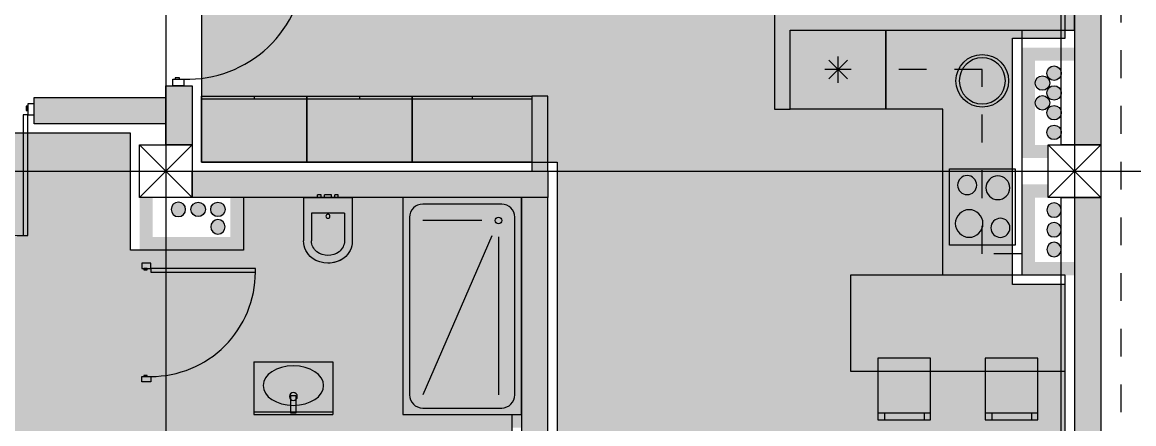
# Model space of a CAD drawing. Header units: millimetres. Extents: x 475159934 to 476245151, y 4620917055 to 4621447368.
# Drawn here: x 475246126 to 475254567, y 4621145732 to 4621148784 of the extents above; entities that cross this region are included whole.
import ezdxf

# ---------------------------------------------------------------- set-up
doc = ezdxf.new("R2010")
doc.units = ezdxf.units.MM
doc.header["$MEASUREMENT"] = 0
doc.linetypes.add('Dashed', pattern=[423.333333, 211.666667, -211.666667])
for name, color, linetype, lineweight in [('2D Drafting - General_Pen_No__1_Pen_No__7', 7, 'Continuous', 0), ('2D Drafting - General_Pen_No__1_Pen_No__7_Pen_No__7', 7, 'Continuous', 0), ('2D Drafting - General_Pen_No__250_Pen_No__2_Pen_No__7', 7, 'Continuous', 0), ('2D Drafting - General_Pen_No__250_Pen_No__7_Pen_No__250', 7, 'Continuous', 0), ('2D Drafting - General_Pen_No__250_Pen_No__7_Pen_No__7', 7, 'Continuous', 0), ('2D Drafting - General_Pen_No__7_Pen_No__7_Pen_No__7', 7, 'Continuous', 0), ('Doors_Pen_No__7_Pen_No__7_Pen_No__7', 7, 'Continuous', 0), ('G-Anno-Nplt_Pen_No__151', 151, 'Continuous', 0), ('G-Anno-Nplt_Pen_No__4', 7, 'Continuous', 0), ('shaxtebi da milebi_Pen_No__1_Pen_No__1_Pen_No__1', 1, 'Continuous', 0), ('shaxtebi da milebi_Pen_No__5_Pen_No__5_Pen_No__5', 5, 'Continuous', 0), ('zoma_Pen_No__142', 142, 'Continuous', 0), ('zoma_Pen_No__5', 5, 'Continuous', 0), ('zoma_Pen_No__5_Pen_No__5', 5, 'Continuous', 0)]:
    doc.layers.add(name, color=color, linetype=linetype, lineweight=lineweight)
doc.layers.add('New_Interior - Furniture', color=7, linetype='Continuous')
doc.layers.add('zoma', color=7, linetype='Continuous')
doc.layers.add('New_Interior - Furniture _Pen_No__252', color=7, linetype='Continuous', lineweight=0, true_color=0x666666)
doc.layers.add('shaxtebi da milebi_Pen_No__5_Pen_No__5_Pen_No__252', color=7, linetype='Continuous', lineweight=0, true_color=0x666666)
doc.styles.add('GENERATED_STYLE_3', font='arial.ttf')
doc.dimstyles.new('GENERATED_STYLE__18', dxfattribs={"dimtxt": 200, "dimasz": 64.421331, "dimexe": 0.18, "dimexo": 3, "dimgap": 0, "dimtad": 1, "dimtih": 1, "dimtoh": 1, "dimlfac": 0.001, "dimzin": 0, "dimdsep": 46, "dimtxsty": 'GENERATED_STYLE_3', "dimblk": 'ARROWHEAD_2', "dimblk1": 'ARROWHEAD_2', "dimblk2": 'ARROWHEAD_2', "dimcen": 0.09, "dimclrd": 5, "dimclre": 5, "dimclrt": 5, "dimadec": 0, "dimazin": 0, "dimtfac": 1, "dimtdec": 4, "dimtmove": 0, "dimatfit": 3, "dimfxl": 1, "dimtolj": 1, "dimtzin": 0, "dimarcsym": 0})
doc.dimstyles.new('GENERATED_STYLE__3', dxfattribs={"dimtxt": 200, "dimasz": 64.421331, "dimexe": 0.18, "dimexo": 3, "dimgap": 0, "dimtad": 1, "dimtih": 1, "dimtoh": 1, "dimlfac": 0.001, "dimzin": 0, "dimdsep": 46, "dimtxsty": 'GENERATED_STYLE_3', "dimblk": 'ARROWHEAD_2', "dimblk1": 'ARROWHEAD_2', "dimblk2": 'ARROWHEAD_2', "dimcen": 0.09, "dimclrd": 142, "dimclre": 142, "dimclrt": 142, "dimadec": 0, "dimazin": 0, "dimtfac": 1, "dimtdec": 4, "dimtmove": 0, "dimatfit": 3, "dimfxl": 1, "dimtolj": 1, "dimtzin": 0, "dimarcsym": 0})
doc.dimstyles.new('GENERATED_STYLE__6', dxfattribs={"dimtxt": 200, "dimasz": 64.421331, "dimexe": 0.18, "dimexo": 3, "dimgap": 0, "dimtad": 1, "dimlfac": 0.001, "dimzin": 0, "dimdsep": 46, "dimtxsty": 'GENERATED_STYLE_3', "dimblk": 'ARROWHEAD_2', "dimblk1": 'ARROWHEAD_2', "dimblk2": 'ARROWHEAD_2', "dimcen": 0.09, "dimclrd": 142, "dimclre": 142, "dimclrt": 142, "dimadec": 0, "dimazin": 0, "dimtfac": 1, "dimtdec": 4, "dimtmove": 0, "dimatfit": 3, "dimfxl": 1, "dimtolj": 1, "dimtzin": 0, "dimarcsym": 0})
doc.dimstyles.new('GENERATED_STYLE__7', dxfattribs={"dimtxt": 200, "dimasz": 64.421331, "dimexe": 0.18, "dimexo": 3, "dimgap": 0, "dimtad": 1, "dimtih": 1, "dimtoh": 1, "dimlfac": 0.001, "dimzin": 0, "dimdsep": 46, "dimtxsty": 'GENERATED_STYLE_3', "dimblk": 'ARROWHEAD_2', "dimblk1": 'ARROWHEAD_2', "dimblk2": 'ARROWHEAD_2', "dimcen": 0.09, "dimclrd": 142, "dimclre": 142, "dimclrt": 142, "dimadec": 0, "dimazin": 0, "dimtfac": 1, "dimtdec": 4, "dimtmove": 2, "dimatfit": 3, "dimfxl": 1, "dimtolj": 1, "dimtzin": 0, "dimarcsym": 0})

# ---------------------------------------------------------------- blocks, each defined once
blk = doc.blocks.new('Dining Table Rectangle 24')
at = {"layer": 'New_Interior - Furniture _Pen_No__252', "color": 251, "linetype": 'Continuous', "lineweight": 0, "true_color": 0x666666}
for p, q in [((-607.5, 685), (-207.5, 685)), ((-557.5, 685), (-557.5, 735)), ((-257.5, 685), (-257.5, 735)), ((207.5, 685), (607.5, 685)), ((257.5, 685), (257.5, 735)), ((557.5, 685), (557.5, 735))]:
    blk.add_line(p, q, dxfattribs=at)
at = {"layer": 'New_Interior - Furniture _Pen_No__252', "color": 251, "linetype": 'Continuous', "lineweight": 0, "true_color": 0x666666, "flags": 128}
for points in [[(-607.5, 265), (-207.5, 265), (-207.5, 735), (-607.5, 735)], [(207.5, 265), (607.5, 265), (607.5, 735), (207.5, 735)], [(-815, -365), (815, -365), (815, 365), (-815, 365)]]:
    blk.add_lwpolyline(points, close=True, dxfattribs=at)
blk = doc.blocks.new('Kitchen Layout 26_3')
at = {"layer": 'New_Interior - Furniture _Pen_No__252', "color": 251, "linetype": 'Dashed', "lineweight": 0, "true_color": 0x666666}
for p, q in [((4309, 1192.5), (4009, 1192.5)), ((4009, 1192.5), (4009, -207.5)), ((4309, -507.5), (4309, 1192.5)), ((3277, -207.5), (3277, -507.5)), ((4009, -207.5), (3277, -207.5)), ((3277, -507.5), (4309, -507.5))]:
    blk.add_line(p, q, dxfattribs=at)
at = {"layer": 'New_Interior - Furniture _Pen_No__252', "color": 251, "linetype": 'Continuous', "lineweight": 0, "true_color": 0x666666}
for p, q in [((2984.7, -136.8), (2843.2, -278.2)), ((2843.2, -136.8), (2984.7, -278.2)), ((2914, -107.5), (2914, -307.5)), ((3014, -207.5), (2814, -207.5))]:
    blk.add_line(p, q, dxfattribs=at)
at = {"layer": 'New_Interior - Furniture _Pen_No__252', "color": 251, "linetype": 'Continuous', "lineweight": 0, "true_color": 0x666666, "flags": 128}
for points in [[(3277, 92.5), (3277, -507.5), (4309, -507.5), (4309, 1355.3), (3709, 1355.3), (3709, 92.5)], [(3759, 1126), (3759, 546), (4259, 546), (4259, 1126)], [(3277, 92.5), (2550.9, 92.5), (2550.9, -507.5), (3277, -507.5)]]:
    blk.add_lwpolyline(points, close=True, dxfattribs=at)
blk.add_lwpolyline([(4009, -322.1, 1), (4009, 77.9, 1)], format="xyb", close=True, dxfattribs=at)
at = {"layer": 'New_Interior - Furniture _Pen_No__252', "color": 251, "linetype": 'Continuous', "lineweight": 0, "true_color": 0x666666}
for centre, radius in [((3909, 962.4), 105), ((4146.5, 995.5), 72.5), ((4127, 691), 90), ((3894, 670.7), 72.5), ((4009, -122.1), 175)]:
    blk.add_circle(centre, radius, dxfattribs=at)
blk = doc.blocks.new('Multi-Basin Counter 26')
at = {"layer": 'New_Interior - Furniture _Pen_No__252', "color": 251, "linetype": 'Continuous', "lineweight": 0, "true_color": 0x666666}
for p, q in [((-300, 0), (300, 0)), ((-300, -400), (-300, 0)), ((300, -400), (300, 0)), ((-300, -20), (300, -20)), ((-300, -400), (300, -400))]:
    blk.add_line(p, q, dxfattribs=at)
at = {"layer": 'New_Interior - Furniture _Pen_No__252', "color": 251, "linetype": 'Continuous', "lineweight": 0, "true_color": 0x666666, "flags": 128}
blk.add_lwpolyline([(-20, -145), (20, -145), (20, -10), (-20, -10)], close=True, dxfattribs=at)
at = {"layer": 'New_Interior - Furniture _Pen_No__252', "color": 251, "linetype": 'Continuous', "lineweight": 0, "true_color": 0x666666}
blk.add_circle((0, -137.1895), 30, dxfattribs=at)
blk.add_ellipse((0, -220), major_axis=(230, 0), ratio=0.652173913, dxfattribs=at)
blk = doc.blocks.new('Bidet 26')
at = {"layer": 'New_Interior - Furniture _Pen_No__252', "color": 251, "linetype": 'Continuous', "lineweight": 0, "true_color": 0x666666}
for p, q in [((185, 0), (-185, 0)), ((-78.5, 20), (-74.5, 20)), ((-78.5, 0), (-78.5, 20)), ((-74.5, 20), (-65, 20)), ((-65, 20), (-55.5, 20)), ((-55.5, 20), (-51.5, 20)), ((-51.5, 0), (-51.5, 20)), ((-27, 20), (-19.1, 20)), ((-27, 0), (-27, 20)), ((-19.1, 20), (0, 20)), ((0, 20), (19.1, 20)), ((0, 0), (19.1, 0)), ((19.1, 20), (27, 20)), ((19.1, 0), (27, 0)), ((27, 0), (27, 20)), ((51.5, 20), (55.5, 20)), ((51.5, 0), (51.5, 20)), ((51.5, 0), (55.5, 0)), ((55.5, 20), (65, 20)), ((55.5, 0), (65, 0)), ((65, 20), (74.5, 20)), ((65, 0), (74.5, 0)), ((74.5, 20), (78.5, 20)), ((74.5, 0), (78.5, 0)), ((78.5, 0), (78.5, 20)), ((185, 0), (185, -330)), ((-185, 0), (-185, -330)), ((-78.5, 0), (-74.5, 0)), ((-74.5, 0), (-65, 0)), ((-65, 0), (-55.5, 0)), ((-55.5, 0), (-51.5, 0)), ((-27, 0), (-19.1, 0)), ((-19.1, 0), (0, 0)), ((-125, -120), (-125, -330)), ((-125, -120), (125, -120)), ((125, -120), (125, -330))]:
    blk.add_line(p, q, dxfattribs=at)
blk.add_circle((0, -142.5), 15, dxfattribs=at)
for centre, radius, start, end in [((-22.5, -330), 162.5, 180, 233.1301), ((-22.5, -330), 162.5, 180, 233.1301), ((-22.5, -330), 102.5, 180, 233.1301), ((22.5, -330), 102.5, 306.8699, 0), ((22.5, -330), 162.5, 306.8699, 0), ((0, -300), 140, 233.1301, 306.8699), ((0, -300), 200, 233.1301, 306.8699), ((0, -300), 200, 233.1301, 270)]:
    blk.add_arc(centre, radius, start, end, dxfattribs=at)
blk = doc.blocks.new('Shower Tray 26_2')
at = {"layer": 'New_Interior - Furniture _Pen_No__252', "color": 251, "linetype": 'Continuous', "lineweight": 0, "true_color": 0x666666}
for p, q in [((750, 1599.9), (150, 1599.9)), ((50, 1499.9), (50, 150)), ((175, 300), (175, 1499.9)), ((223.7, 290.1), (750, 1499.9)), ((850, 150), (850, 1499.9)), ((300, 175), (750, 175)), ((150, 50), (750, 50))]:
    blk.add_line(p, q, dxfattribs=at)
at = {"layer": 'New_Interior - Furniture _Pen_No__252', "color": 251, "linetype": 'Continuous', "lineweight": 0, "true_color": 0x666666, "flags": 128}
blk.add_lwpolyline([(900, 0), (900, 1649.9), (0, 1649.9), (0, 0)], close=True, dxfattribs=at)
at = {"layer": 'New_Interior - Furniture _Pen_No__252', "color": 251, "linetype": 'Continuous', "lineweight": 0, "true_color": 0x666666}
blk.add_circle((175, 175), 25, dxfattribs=at)
for centre, start, end in [((150, 1499.9), 90, 180), ((750, 1499.9), 0, 90), ((150, 150), 180, 270), ((750, 150), 270, 0)]:
    blk.add_arc(centre, 100, start, end, dxfattribs=at)
blk = doc.blocks.new('Wardrobe 01 26_4')
at = {"layer": 'New_Interior - Furniture _Pen_No__252', "color": 251, "linetype": 'Continuous', "lineweight": 0, "true_color": 0x666666}
for p, q in [((0, 20), (800, 20)), ((0, 0), (0, 20)), ((400, 0), (400, 20))]:
    blk.add_line(p, q, dxfattribs=at)
at = {"layer": 'New_Interior - Furniture _Pen_No__252', "color": 251, "linetype": 'Continuous', "lineweight": 0, "true_color": 0x666666, "flags": 128}
blk.add_lwpolyline([(0, 0), (800, 0), (800, 500), (0, 500)], close=True, dxfattribs=at)
blk = doc.blocks.new('Wardrobe 01 26_5')
at = {"layer": 'New_Interior - Furniture _Pen_No__252', "color": 251, "linetype": 'Continuous', "lineweight": 0, "true_color": 0x666666}
for p, q in [((0, 20), (910, 20)), ((0, 0), (0, 20)), ((455, 0), (455, 20))]:
    blk.add_line(p, q, dxfattribs=at)
at = {"layer": 'New_Interior - Furniture _Pen_No__252', "color": 251, "linetype": 'Continuous', "lineweight": 0, "true_color": 0x666666, "flags": 128}
blk.add_lwpolyline([(0, 0), (910, 0), (910, 500), (0, 500)], close=True, dxfattribs=at)
blk = doc.blocks.new('*D892', base_point=(475826095.8, 4621095193.2))
at = {"layer": 'zoma_Pen_No__142', "color": 142, "linetype": 'Continuous', "lineweight": 0, "transparency": 16777216}
for p, q in [((475240511.8, 4621161505.4), (475240511.8, 4621161632.5)), ((475247011.8, 4621161505.4), (475247011.8, 4621161632.5)), ((475240536.3, 4621161611.3), (475240487.3, 4621161526.6)), ((475240511.8, 4621161569), (475247011.8, 4621161569)), ((475247036.3, 4621161611.3), (475246987.3, 4621161526.6))]:
    blk.add_line(p, q, dxfattribs=at)
at = {"layer": 'zoma_Pen_No__142', "color": 142, "lineweight": 0, "transparency": 16777216, "char_height": 200, "attachment_point": 7, "style": 'GENERATED_STYLE_3'}
for s, insert in [('\\A1;{\\pql;\\fArial|b0|i0|c204|p0;\\W1.000000;6.50}', (475243494.9, 4621161609)), ('\\A1;{\\pql;\\fArial|b0|i0|c204|p0;\\W1.000000;0.40}', (475246453.5, 4621161609))]:
    blk.add_mtext(s, dxfattribs=dict(at, insert=insert))
blk = doc.blocks.new('ARROWHEAD_2')
at = {"color": 0, "linetype": 'Continuous', "lineweight": 0}
for p, q in [((0, 0), (-1, 0)), ((-0.38, -0.66), (0.38, 0.66))]:
    blk.add_line(p, q, dxfattribs=at)
blk = doc.blocks.new('*D893', base_point=(475826095.8, 4621095193.2))
at = {"layer": 'zoma_Pen_No__142', "color": 142, "linetype": 'Continuous', "lineweight": 0, "transparency": 16777216}
for p, q in [((475247011.8, 4621161505.4), (475247011.8, 4621161632.5)), ((475247411.8, 4621161505.4), (475247411.8, 4621161632.5)), ((475247036.3, 4621161611.3), (475246987.3, 4621161526.6)), ((475247011.8, 4621161569), (475247411.8, 4621161569)), ((475247436.3, 4621161611.3), (475247387.3, 4621161526.6))]:
    blk.add_line(p, q, dxfattribs=at)
blk = doc.blocks.new('*D894', base_point=(475826095.8, 4621095193.2))
at = {"layer": 'zoma_Pen_No__142', "color": 142, "linetype": 'Continuous', "lineweight": 0, "transparency": 16777216}
for p, q in [((475247411.8, 4621161505.4), (475247411.8, 4621161632.5)), ((475253911.8, 4621161505.4), (475253911.8, 4621161632.5)), ((475247436.3, 4621161611.3), (475247387.3, 4621161526.6)), ((475247411.8, 4621161569), (475253911.8, 4621161569)), ((475253936.3, 4621161611.3), (475253887.3, 4621161526.6))]:
    blk.add_line(p, q, dxfattribs=at)
at = {"layer": 'zoma_Pen_No__142', "color": 142, "lineweight": 0, "transparency": 16777216, "char_height": 200, "attachment_point": 7, "style": 'GENERATED_STYLE_3'}
for s, insert in [('\\A1;{\\pql;\\fArial|b0|i0|c204|p0;\\W1.000000;6.50}', (475250394.9, 4621161609)), ('\\A1;{\\pql;\\fArial|b0|i0|c204|p0;\\W1.000000;0.40}', (475253353.5, 4621161609))]:
    blk.add_mtext(s, dxfattribs=dict(at, insert=insert))
blk = doc.blocks.new('*D895', base_point=(475826095.8, 4621095193.2))
at = {"layer": 'zoma_Pen_No__142', "color": 142, "linetype": 'Continuous', "lineweight": 0, "transparency": 16777216}
for p, q in [((475253911.8, 4621161505.4), (475253911.8, 4621161632.5)), ((475254311.8, 4621161505.4), (475254311.8, 4621161632.5)), ((475253936.3, 4621161611.3), (475253887.3, 4621161526.6)), ((475253911.8, 4621161569), (475254311.8, 4621161569)), ((475254336.3, 4621161611.3), (475254287.3, 4621161526.6))]:
    blk.add_line(p, q, dxfattribs=at)
at = {"layer": 'zoma_Pen_No__142', "color": 142, "lineweight": 0, "transparency": 16777216, "insert": (475254194.9, 4621161699.6), "char_height": 200, "attachment_point": 7, "style": 'GENERATED_STYLE_3'}
blk.add_mtext('\\A1;{\\pql;\\fArial|b0|i0|c204|p0;\\W1.000000;0.30}', dxfattribs=at)
blk = doc.blocks.new('*D896', base_point=(475826095.8, 4621095193.2))
at = {"layer": 'zoma_Pen_No__142', "color": 142, "linetype": 'Continuous', "lineweight": 0, "transparency": 16777216}
for p, q in [((475254311.8, 4621161505.4), (475254311.8, 4621161632.5)), ((475254611.8, 4621161505.4), (475254611.8, 4621161632.5)), ((475254336.3, 4621161611.3), (475254287.3, 4621161526.6)), ((475254311.8, 4621161569), (475254611.8, 4621161569)), ((475254636.3, 4621161611.3), (475254587.3, 4621161526.6))]:
    blk.add_line(p, q, dxfattribs=at)
blk = doc.blocks.new('*D952', base_point=(475826095.8, 4621095193.2))
at = {"layer": 'zoma_Pen_No__142', "color": 142, "linetype": 'Continuous', "lineweight": 0, "transparency": 16777216}
for p, q in [((475229829.6, 4621159381.7), (475229744.8, 4621159430.6)), ((475229787.2, 4621159406.2), (475229787.2, 4621159447.6)), ((475229850.7, 4621159406.2), (475229723.6, 4621159406.2)), ((475229787.2, 4621140051.5), (475229787.2, 4621159406.2)), ((475229850.7, 4621140051.5), (475229723.6, 4621140051.5)), ((475229744.8, 4621140076), (475229829.6, 4621140027.1)), ((475229787.2, 4621140010.1), (475229787.2, 4621140051.5))]:
    blk.add_line(p, q, dxfattribs=at)
at = {"layer": 'zoma_Pen_No__142', "color": 142, "lineweight": 0, "transparency": 16777216, "insert": (475229747.2, 4621149385.6), "char_height": 200, "attachment_point": 7, "rotation": 90, "style": 'GENERATED_STYLE_3'}
blk.add_mtext('\\A1;{\\pql;\\fArial|b0|i0|c204|p0;\\W1.000000;19.35}', dxfattribs=at)
blk = doc.blocks.new('*D968', base_point=(475826095.8, 4621095193.2))
at = {"layer": 'zoma_Pen_No__142', "color": 142, "linetype": 'Continuous', "lineweight": 0, "transparency": 16777216}
for p, q in [((475300034.2, 4621159381.7), (475299949.4, 4621159430.6)), ((475299991.8, 4621159406.2), (475299991.8, 4621159447.6)), ((475300055.4, 4621159406.2), (475299928.2, 4621159406.2)), ((475299991.8, 4621140051.5), (475299991.8, 4621159406.2)), ((475300055.4, 4621140051.5), (475299928.2, 4621140051.5)), ((475299949.4, 4621140076), (475300034.2, 4621140027.1)), ((475299991.8, 4621140010.1), (475299991.8, 4621140051.5))]:
    blk.add_line(p, q, dxfattribs=at)
at = {"layer": 'zoma_Pen_No__142', "color": 142, "lineweight": 0, "transparency": 16777216, "insert": (475299951.8, 4621149385.6), "char_height": 200, "attachment_point": 7, "rotation": 90, "style": 'GENERATED_STYLE_3'}
blk.add_mtext('\\A1;{\\pql;\\fArial|b0|i0|c204|p0;\\W1.000000;19.35}', dxfattribs=at)
blk = doc.blocks.new('*D1329', base_point=(475826095.8, 4621095193.2))
at = {"layer": 'zoma_Pen_No__5', "color": 5, "linetype": 'Continuous', "lineweight": 0, "transparency": 16777216}
for p, q in [((475253832.9, 4621155723.5), (475253874.3, 4621155723.5)), ((475253898.8, 4621155765.9), (475253849.9, 4621155681.1)), ((475253874.3, 4621155659.9), (475253874.3, 4621155787.1)), ((475253874.3, 4621155723.5), (475254469.4, 4621155723.5)), ((475254444.9, 4621155681.1), (475254493.8, 4621155765.9)), ((475254469.4, 4621155659.9), (475254469.4, 4621155787.1)), ((475254469.4, 4621155723.5), (475254510.8, 4621155723.5))]:
    blk.add_line(p, q, dxfattribs=at)
at = {"layer": 'zoma_Pen_No__5', "color": 5, "lineweight": 0, "transparency": 16777216, "insert": (475253904.9, 4621155763.5), "char_height": 200, "attachment_point": 7, "style": 'GENERATED_STYLE_3'}
blk.add_mtext('\\A1;{\\pql;\\fArial|b0|i0|c204|p0;\\W1.000000;0.60}', dxfattribs=at)

msp = doc.modelspace()

# ---------------------------------------------------------------- hatches: boundary and pattern name
at = {"layer": '2D Drafting - General_Pen_No__250_Pen_No__2_Pen_No__7', "linetype": 'Continuous', "lineweight": 0}
for points in [[(475247016.775, 4621147451.531), (475247114.898, 4621147451.531), (475247114.898, 4621146951.531), (475247016.775, 4621146951.531)], [(475247016.775, 4621146051.531), (475247114.899, 4621146051.531), (475247114.899, 4621145654.215), (475247016.775, 4621145654.215)], [(475249916.775, 4621145701.955), (475249916.775, 4621145801.679), (475247114.898, 4621145801.68), (475247114.898, 4621145701.956)]]:
    msp.add_hatch(color=7, dxfattribs=at).paths.add_polyline_path(points)
at = {"layer": '2D Drafting - General_Pen_No__250_Pen_No__7_Pen_No__7', "linetype": 'Continuous', "lineweight": 0}
for points in [[(475254116.775, 4621154851.525), (475254116.775, 4621147851.525), (475254316.775, 4621147851.525), (475254316.775, 4621154851.525)], [(475254116.304, 4621148844.146), (475251958.673, 4621148844.146), (475251958.673, 4621150212.703), (475251838.673, 4621150212.703), (475251838.673, 4621149481.502), (475251799.159, 4621149481.502), (475251799.159, 4621149361.502), (475251838.673, 4621149361.502), (475251838.673, 4621148124.146), (475251958.673, 4621148124.146), (475251958.673, 4621148724.146), (475254116.304, 4621148724.146)], [(475254116.754, 4621148591.713), (475253716.754, 4621148591.713), (475253716.754, 4621147751.525), (475253816.754, 4621147751.525), (475253916.754, 4621147751.525), (475253916.754, 4621147851.525), (475253816.754, 4621147851.525), (475253816.754, 4621148491.525), (475254116.754, 4621148491.525)], [(475247416.775, 4621148301.482), (475247416.775, 4621147851.525), (475247216.775, 4621147851.525), (475247216.775, 4621148301.482)], [(475246216.775, 4621148011.456), (475246216.775, 4621148211.456), (475247216.775, 4621148211.456), (475247216.775, 4621148011.456)], [(475249996.775, 4621148221.531), (475249996.775, 4621147651.531), (475250116.775, 4621147651.531), (475250116.775, 4621148221.531)], [(475247416.775, 4621147451.531), (475247416.775, 4621147651.531), (475250116.775, 4621147651.531), (475250116.775, 4621147451.531)], [(475254116.754, 4621146861.337), (475253716.754, 4621146861.337), (475253716.754, 4621147551.525), (475253816.754, 4621147551.525), (475253916.754, 4621147551.525), (475253916.754, 4621147451.525), (475253816.754, 4621147451.525), (475253816.754, 4621146961.525), (475254116.754, 4621146961.525)], [(475247116.774, 4621147451.531), (475247116.774, 4621147151.531), (475247706.774, 4621147151.531), (475247706.774, 4621147451.531), (475247806.962, 4621147451.531), (475247806.962, 4621147051.531), (475247016.774, 4621147051.531), (475247016.774, 4621147151.531), (475247016.774, 4621147451.531)], [(475249916.775, 4621140251.313), (475250116.775, 4621140251.313), (475250116.775, 4621147451.304), (475249916.775, 4621147451.304)], [(475254116.775, 4621147451.525), (475254116.775, 4621140451.525), (475254316.775, 4621140451.525), (475254316.775, 4621147451.525)], [(475254116.775, 4621146951.525), (475254316.775, 4621146951.525), (475254316.775, 4621145951.525), (475254116.775, 4621145951.525)]]:
    msp.add_hatch(color=7, dxfattribs=at).paths.add_polyline_path(points)
at = {"layer": 'G-Anno-Nplt_Pen_No__151', "linetype": 'Continuous', "lineweight": 0, "true_color": 0x1f2f3f}
for points in [[(475247416.775, 4621150071.857), (475247816.742, 4621150071.857), (475247816.742, 4621149311.489), (475247486.775, 4621149311.489), (475247486.775, 4621147721.531), (475250187.2, 4621147721.531), (475250187.2, 4621142321.531), (475254046.775, 4621142321.531), (475254046.775, 4621146791.337), (475253646.775, 4621146791.337), (475253646.775, 4621148661.713), (475254046.775, 4621148661.713), (475254046.775, 4621153881.531), (475250546.593, 4621153881.531), (475250546.593, 4621154981.531), (475247486.775, 4621154981.531), (475247486.775, 4621151519.168), (475247416.775, 4621151519.168)], [(475240586.775, 4621141121.538), (475244187.193, 4621141121.538), (475244187.193, 4621140321.538), (475246946.775, 4621140321.538), (475246946.775, 4621140506.906), (475247486.775, 4621140506.906), (475247486.775, 4621140321.538), (475249846.775, 4621140321.538), (475249846.775, 4621145801.68), (475249916.775, 4621145801.68), (475249916.775, 4621147451.531), (475247806.962, 4621147451.531), (475247806.962, 4621147051.531), (475246946.775, 4621147051.531), (475246946.775, 4621147451.531), (475246946.775, 4621147941.456), (475244486.407, 4621147941.456), (475244486.407, 4621147541.456), (475243657.219, 4621147541.456), (475243657.219, 4621147941.456), (475240586.775, 4621147941.456)]]:
    msp.add_hatch(color=169, dxfattribs=at).paths.add_polyline_path(points)
at = {"layer": 'shaxtebi da milebi_Pen_No__1_Pen_No__1_Pen_No__1', "linetype": 'Continuous', "lineweight": 0}
for points in [[(475253961.754, 4621148001.525, 1), (475253961.754, 4621147891.525, 1)], [(475247366.774, 4621147361.531, -1), (475247256.774, 4621147361.531, -1)], [(475253961.754, 4621147301.525, -1), (475253961.754, 4621147411.525, -1)]]:
    msp.add_hatch(color=1, dxfattribs=at).paths.add_polyline_path(points)
at = {"layer": 'shaxtebi da milebi_Pen_No__5_Pen_No__5_Pen_No__252', "linetype": 'Continuous', "lineweight": 0, "true_color": 0x666666}
for points in [[(475253873.418, 4621148226.373, -1), (475253873.418, 4621148116.373, -1)], [(475247666.774, 4621147228.633, 1), (475247556.774, 4621147228.633, 1)]]:
    msp.add_hatch(color=251, dxfattribs=at).paths.add_polyline_path(points)
at = {"layer": 'shaxtebi da milebi_Pen_No__5_Pen_No__5_Pen_No__5', "linetype": 'Continuous', "lineweight": 0}
for points in [[(475253873.418, 4621148376.524, -1), (475253873.418, 4621148266.524, -1)], [(475253961.754, 4621148451.524, -1), (475253961.754, 4621148341.524, -1)], [(475253961.754, 4621148301.524, -1), (475253961.754, 4621148191.524, -1)], [(475253961.754, 4621148151.524, -1), (475253961.754, 4621148041.524, -1)], [(475247461.774, 4621147416.531, -1), (475247461.774, 4621147306.531, -1)], [(475247611.774, 4621147416.531, -1), (475247611.774, 4621147306.531, -1)], [(475253961.754, 4621147151.525, 1), (475253961.754, 4621147261.525, 1)], [(475253961.754, 4621147001.525, 1), (475253961.754, 4621147111.525, 1)]]:
    msp.add_hatch(color=5, dxfattribs=at).paths.add_polyline_path(points)

# ---------------------------------------------------------------- linework, layer by layer
at = {"layer": '2D Drafting - General_Pen_No__1_Pen_No__7', "color": 7, "linetype": 'Continuous', "lineweight": 0}
for p, q in [((475247016.775, 4621147451.525), (475247416.775, 4621147851.525)), ((475247416.775, 4621147451.525), (475247016.775, 4621147851.525)), ((475254316.775, 4621147451.525), (475253916.775, 4621147851.525)), ((475253916.775, 4621147451.525), (475254316.775, 4621147851.525))]:
    msp.add_line(p, q, dxfattribs=at)
at = {"layer": '2D Drafting - General_Pen_No__1_Pen_No__7', "color": 7, "linetype": 'Continuous', "lineweight": 0, "flags": 128}
for points in [[(475254016.775, 4621147851.525), (475254016.775, 4621154851.525), (475254316.775, 4621154851.525), (475254316.775, 4621147851.525)], [(475247416.775, 4621147451.525), (475247016.775, 4621147451.525), (475247016.775, 4621147851.525), (475247416.775, 4621147851.525)], [(475254316.775, 4621147451.525), (475253916.775, 4621147451.525), (475253916.775, 4621147851.525), (475254316.775, 4621147851.525)], [(475254016.775, 4621140451.525), (475254016.775, 4621147451.525), (475254316.775, 4621147451.525), (475254316.775, 4621140451.525)]]:
    msp.add_lwpolyline(points, close=True, dxfattribs=at)
at = {"layer": '2D Drafting - General_Pen_No__1_Pen_No__7_Pen_No__7', "color": 7, "linetype": 'Continuous', "lineweight": 0}
for centre, start, end in [((475247378.527, 4621149243.76), 268.396194, 358.396194), ((475246159.053, 4621148054.547), 178.396194, 268.396194)]:
    msp.add_arc(centre, 893.239, start, end, dxfattribs=at)
at = {"layer": '2D Drafting - General_Pen_No__250_Pen_No__7_Pen_No__250', "color": 7, "linetype": 'Continuous', "lineweight": 0, "flags": 128}
for points in [[(475254116.304, 4621148844.146), (475251958.673, 4621148844.146), (475251958.673, 4621150212.703), (475251838.673, 4621150212.703), (475251838.673, 4621149481.502), (475251799.159, 4621149481.502), (475251799.159, 4621149361.502), (475251838.673, 4621149361.502), (475251838.673, 4621148124.146), (475251958.673, 4621148124.146), (475251958.673, 4621148724.146), (475254116.304, 4621148724.146)], [(475247416.775, 4621148301.482), (475247416.775, 4621147851.525), (475247216.775, 4621147851.525), (475247216.775, 4621148301.482)], [(475249996.775, 4621148221.531), (475249996.775, 4621147651.531), (475250116.775, 4621147651.531), (475250116.775, 4621148221.531)], [(475247416.775, 4621147451.531), (475247416.775, 4621147651.531), (475250116.775, 4621147651.531), (475250116.775, 4621147451.531)], [(475249916.775, 4621140251.313), (475250116.775, 4621140251.313), (475250116.775, 4621147451.304), (475249916.775, 4621147451.304)]]:
    msp.add_lwpolyline(points, close=True, dxfattribs=at)
at = {"layer": '2D Drafting - General_Pen_No__250_Pen_No__7_Pen_No__7', "color": 7, "linetype": 'Continuous', "lineweight": 0, "flags": 128}
msp.add_lwpolyline([(475246216.775, 4621148011.456), (475246216.775, 4621148211.456), (475247216.775, 4621148211.456), (475247216.775, 4621148011.456)], close=True, dxfattribs=at)
at = {"layer": '2D Drafting - General_Pen_No__7_Pen_No__7_Pen_No__7', "color": 7, "linetype": 'Continuous', "lineweight": 0}
msp.add_arc((475247102.221, 4621146885.354), 794.311, 269.9983197, 0, dxfattribs=at)
at = {"layer": 'Doors_Pen_No__7_Pen_No__7_Pen_No__7', "color": 7, "linetype": 'Continuous', "lineweight": 0, "flags": 128}
for points in [[(475247268.86, 4621148301.482), (475247268.86, 4621148350.871), (475247353.527, 4621148350.871), (475247353.527, 4621148301.482)], [(475247286.86, 4621148361.982), (475247286.86, 4621148350.871), (475247320.194, 4621148350.871), (475247320.194, 4621148361.982)], [(475246167.386, 4621148146.213), (475246156.275, 4621148146.213), (475246156.275, 4621148112.88), (475246167.386, 4621148112.88)], [(475246216.775, 4621148164.213), (475246167.386, 4621148164.213), (475246167.386, 4621148079.547), (475246216.775, 4621148079.547)], [(475246167.386, 4621148079.547), (475246134.053, 4621148079.547), (475246134.053, 4621147161.658), (475246167.386, 4621147161.658)], [(475247034.487, 4621146951.531), (475247034.487, 4621146912.02), (475247102.221, 4621146912.02), (475247102.221, 4621146951.531)], [(475247048.887, 4621146912.02), (475247048.887, 4621146903.131), (475247075.554, 4621146903.131), (475247075.554, 4621146912.02)], [(475247102.221, 4621146912.02), (475247102.221, 4621146885.354), (475247896.532, 4621146885.354), (475247896.532, 4621146912.02)], [(475247034.464, 4621146051.531), (475247034.464, 4621146091.043), (475247102.197, 4621146091.043), (475247102.197, 4621146051.531)], [(475247048.864, 4621146099.931), (475247048.864, 4621146091.043), (475247075.531, 4621146091.043), (475247075.531, 4621146099.931)]]:
    msp.add_lwpolyline(points, close=True, dxfattribs=at)
at = {"layer": 'G-Anno-Nplt_Pen_No__4', "color": 7, "linetype": 'Continuous', "lineweight": 0, "flags": 128}
for points in [[(475247416.775, 4621150071.857), (475247816.742, 4621150071.857), (475247816.742, 4621149311.489), (475247486.775, 4621149311.489), (475247486.775, 4621147721.531), (475250187.2, 4621147721.531), (475250187.2, 4621142321.531), (475254046.775, 4621142321.531), (475254046.775, 4621146791.337), (475253646.775, 4621146791.337), (475253646.775, 4621148661.713), (475254046.775, 4621148661.713), (475254046.775, 4621153881.531), (475250546.593, 4621153881.531), (475250546.593, 4621154981.531), (475247486.775, 4621154981.531), (475247486.775, 4621151519.168), (475247416.775, 4621151519.168)], [(475240586.775, 4621141121.538), (475244187.193, 4621141121.538), (475244187.193, 4621140321.538), (475246946.775, 4621140321.538), (475246946.775, 4621140506.906), (475247486.775, 4621140506.906), (475247486.775, 4621140321.538), (475249846.775, 4621140321.538), (475249846.775, 4621145801.68), (475249916.775, 4621145801.68), (475249916.775, 4621147451.531), (475247806.962, 4621147451.531), (475247806.962, 4621147051.531), (475246946.775, 4621147051.531), (475246946.775, 4621147451.531), (475246946.775, 4621147941.456), (475244486.407, 4621147941.456), (475244486.407, 4621147541.456), (475243657.219, 4621147541.456), (475243657.219, 4621147941.456), (475240586.775, 4621147941.456)]]:
    msp.add_lwpolyline(points, close=True, dxfattribs=at)
at = {"layer": 'shaxtebi da milebi_Pen_No__1_Pen_No__1_Pen_No__1', "color": 1, "linetype": 'Continuous', "lineweight": 0, "flags": 128}
for points in [[(475253961.754, 4621148001.525, -1), (475253961.754, 4621147891.525, -1)], [(475247366.774, 4621147361.531, 1), (475247256.774, 4621147361.531, 1)], [(475253961.754, 4621147301.525, 1), (475253961.754, 4621147411.525, 1)]]:
    msp.add_lwpolyline(points, format="xyb", close=True, dxfattribs=at)
at = {"layer": 'shaxtebi da milebi_Pen_No__5_Pen_No__5_Pen_No__252', "color": 251, "linetype": 'Continuous', "lineweight": 0, "true_color": 0x666666, "flags": 128}
for points in [[(475253873.418, 4621148226.373, -1), (475253873.418, 4621148116.373, -1)], [(475247666.774, 4621147228.633, 1), (475247556.774, 4621147228.633, 1)]]:
    msp.add_lwpolyline(points, format="xyb", close=True, dxfattribs=at)
at = {"layer": 'shaxtebi da milebi_Pen_No__5_Pen_No__5_Pen_No__5', "color": 5, "linetype": 'Continuous', "lineweight": 0, "flags": 128}
for points in [[(475253873.418, 4621148376.524, -1), (475253873.418, 4621148266.524, -1)], [(475253961.754, 4621148451.524, -1), (475253961.754, 4621148341.524, -1)], [(475253961.754, 4621148301.524, -1), (475253961.754, 4621148191.524, -1)], [(475253961.754, 4621148151.524, -1), (475253961.754, 4621148041.524, -1)], [(475247461.774, 4621147416.531, -1), (475247461.774, 4621147306.531, -1)], [(475247611.774, 4621147416.531, -1), (475247611.774, 4621147306.531, -1)], [(475253961.754, 4621147151.525, 1), (475253961.754, 4621147261.525, 1)], [(475253961.754, 4621147001.525, 1), (475253961.754, 4621147111.525, 1)]]:
    msp.add_lwpolyline(points, format="xyb", close=True, dxfattribs=at)
at = {"layer": 'zoma_Pen_No__5_Pen_No__5', "color": 5, "linetype": 'Dashed', "lineweight": 0}
msp.add_line((475254469.369, 4621164657.421), (475254469.369, 4621136393.155), dxfattribs=at)
at = {"layer": 'zoma_Pen_No__5_Pen_No__5', "color": 5, "linetype": 'Continuous', "lineweight": 0}
for p, q in [((475247216.775, 4621162687.507), (475247216.775, 4621134452.213)), ((475254116.775, 4621162687.507), (475254116.775, 4621134452.213)), ((475229336.224, 4621147651.525), (475300763.831, 4621147651.525))]:
    msp.add_line(p, q, dxfattribs=at)

# ---------------------------------------------------------------- block references
at = {"layer": 'New_Interior - Furniture', "color": 1, "linetype": 'Continuous', "lineweight": 0, "xscale": -1, "zscale": 1000}
for name, p, rotation in [('Kitchen Layout 26_3', (475249407.772, 4621148216.635), 180), ('Wardrobe 01 26_4', (475247486.775, 4621148221.531), 180), ('Wardrobe 01 26_4', (475248286.775, 4621148221.531), 180), ('Wardrobe 01 26_5', (475249086.775, 4621148221.531), 180), ('Multi-Basin Counter 26', (475248184.766, 4621145801.679), 179.9999999999977)]:
    msp.add_blockref(name, p, dxfattribs=dict(at, rotation=rotation))
msp.add_blockref('Bidet 26', (475248447.567, 4621147451.531), dxfattribs=at)
at = {"layer": 'New_Interior - Furniture', "color": 1, "linetype": 'Continuous', "lineweight": 0, "zscale": 1000, "rotation": 180}
for name, p in [('Shower Tray 26_2', (475249916.775, 4621147451.531)), ('Dining Table Rectangle 24', (475253231.817, 4621146496.337))]:
    msp.add_blockref(name, p, dxfattribs=at)

# ---------------------------------------------------------------- dimensions: what is measured, and where the dimension line sits
at = {"layer": 'zoma', "color": 142, "linetype": 'Continuous', "lineweight": 0}
for base, p1, p2, dimstyle, picture, middle in [((475254311.807, 4621161568.965), (475253911.8, 4621141587.013), (475254311.807, 4621141187.013), 'GENERATED_STYLE__3', '*D895', (475253612.379, 4621161708.965)), ((475247011.8, 4621161568.965), (475240511.8, 4621141187.027), (475247011.8, 4621141187.013), 'GENERATED_STYLE__3', '*D892', (475243753.796, 4621161708.965)), ((475253911.8, 4621161568.965), (475247411.8, 4621141187.013), (475253911.8, 4621141587.013), 'GENERATED_STYLE__3', '*D894', (475250653.796, 4621161708.965)), ((475254611.807, 4621161568.965), (475254311.807, 4621141187.013), (475254611.807, 4621145741.648), 'GENERATED_STYLE__7', '*D896', (475254453.803, 4621161799.57)), ((475247411.8, 4621161568.965), (475247011.8, 4621141187.013), (475247411.8, 4621141187.013), 'GENERATED_STYLE__3', '*D893', (475246712.379, 4621161708.965))]:
    dim = msp.add_linear_dim(base=base, p1=p1, p2=p2, dimstyle=dimstyle, dxfattribs=at)
    dim.commit()
    dim.dimension.update_dxf_attribs({"geometry": picture, "text_midpoint": middle, "dimtype": 160})
for base, p1, p2, picture, middle in [((475229787.171, 4621159406.159), (475231459.487, 4621140051.524), (475253174.993, 4621159406.159), '*D952', (475229647.171, 4621149720.668)), ((475299991.81, 4621159406.159), (475233700.384, 4621140051.524), (475255415.89, 4621159406.159), '*D968', (475299851.81, 4621149720.668))]:
    dim = msp.add_linear_dim(base=base, p1=p1, p2=p2, angle=90, dimstyle='GENERATED_STYLE__6', dxfattribs=at)
    dim.commit()
    dim.dimension.update_dxf_attribs({"geometry": picture, "text_midpoint": middle, "dimtype": 160, "text_rotation": 90})
at = {"layer": 'zoma', "color": 5, "linetype": 'Continuous', "lineweight": 0}
dim = msp.add_linear_dim(base=(475254469.369, 4621155723.505), p1=(475253874.343, 4621056872.054), p2=(475254469.369, 4621057123.597), dimstyle='GENERATED_STYLE__18', dxfattribs=at)
dim.commit()
dim.dimension.update_dxf_attribs({"geometry": '*D1329', "text_midpoint": (475254163.852, 4621155863.505), "dimtype": 160})

doc.saveas('drawing.dxf')
